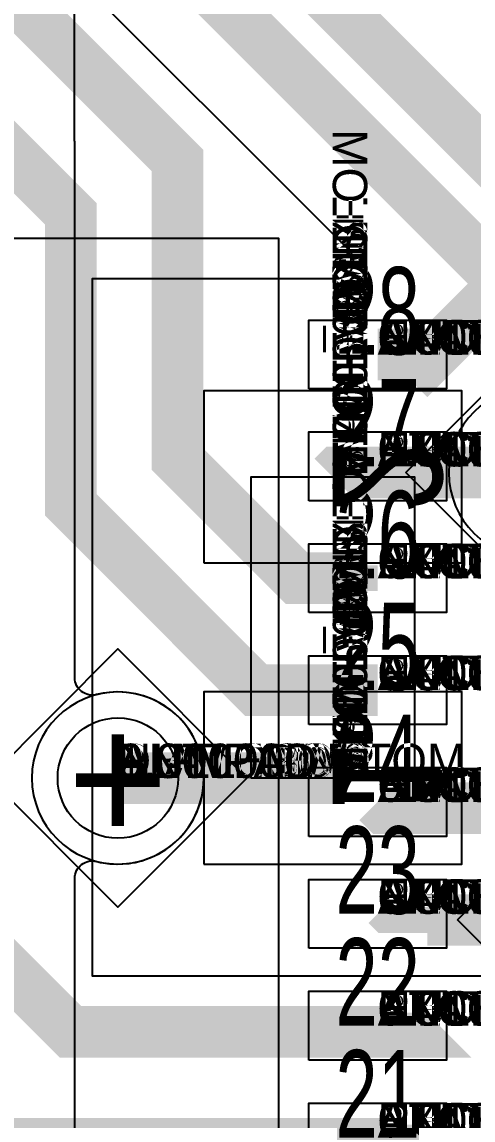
# Model space of a CAD drawing. Extents: x 0 to 323, y 0 to 320.
# Drawn here: x 25.24 to 27.87, y 23.36 to 29.74 of the extents above; entities that cross this region are included whole.
import ezdxf
from ezdxf.enums import TextEntityAlignment as Align

# ---------------------------------------------------------------- set-up
doc = ezdxf.new("R2010")
doc.units = 0
doc.header["$MEASUREMENT"] = 0
doc.layers.get('0').update_dxf_attribs({"linetype": 'CONTINUOUS'})
for name, color, linetype in [('CDN_FIGURES', 7, 'CONTINUOUS'), ('ETCH_BOTTOM', 7, 'CONTINUOUS'), ('ETCH_GND', 3, 'CONTINUOUS'), ('ETCH_INT1', 4, 'CONTINUOUS'), ('ETCH_INT2', 5, 'CONTINUOUS'), ('ETCH_PWR', 6, 'CONTINUOUS'), ('ETCH_TOP', 2, 'CONTINUOUS'), ('MANUFACTURING_NCLEGEND-1-6', 8, 'CONTINUOUS'), ('PACKAGE_GEOMETRY_ASSEMBLY_TOP', 11, 'CONTINUOUS'), ('PACKAGE_GEOMETRY_PIN_NUMBER', 9, 'CONTINUOUS')]:
    doc.layers.add(name, color=color, linetype=linetype)

# ---------------------------------------------------------------- blocks, each defined once
blk = doc.blocks.new('PAD_INFO')
for tag in ['SHAPE_TYPE', 'PAD_HEIGHT', 'PAD_LAYER', 'PAD_TYPE', 'PAD_WIDTH']:
    blk.add_attdef(tag, (0, 0), '', height=0.2)
at = {"flags": 2}
blk.add_attdef('CDN_TYPE', (0, 0), '', height=0.2, dxfattribs=at)
blk = doc.blocks.new('DRILL_INFO')
at = {"flags": 2}
blk.add_attdef('CDN_TYPE', (0, 0), '', height=0.2, dxfattribs=at)
for tag in ['FSHAPE', 'FCHAR', 'DRILL_HEIGHT', 'DIAMETER', 'PLATED', 'DRILL_WIDTH']:
    blk.add_attdef(tag, (0, 0), '', height=0.2)
blk = doc.blocks.new('VIA0700X0300')
at = {"layer": 'ETCH_BOTTOM'}
blk.add_circle((0, 0), 0.35, dxfattribs=at)
at = {"layer": 'ETCH_GND'}
blk.add_circle((0, 0), 0.35, dxfattribs=at)
at = {"layer": 'ETCH_INT1'}
blk.add_circle((0, 0), 0.35, dxfattribs=at)
at = {"layer": 'ETCH_INT2'}
blk.add_circle((0, 0), 0.35, dxfattribs=at)
at = {"layer": 'ETCH_PWR'}
blk.add_circle((0, 0), 0.35, dxfattribs=at)
at = {"layer": 'ETCH_TOP'}
blk.add_circle((0, 0), 0.35, dxfattribs=at)
ref = blk.add_blockref('PAD_INFO', (0, 0))
ref.add_attrib('PAD_LAYER', 'ETCH_TOP', (0, 0), dxfattribs={"height": 0.2})
ref.add_attrib('SHAPE_TYPE', 'NULL', (0, 0), dxfattribs={"height": 0.2})
ref.add_attrib('PAD_TYPE', 'ANTIPAD', (0, 0), dxfattribs={"height": 0.2})
ref.add_attrib('PAD_WIDTH', '0.000000', (0, 0), dxfattribs={"height": 0.2})
ref.add_attrib('PAD_HEIGHT', '0.000000', (0, 0), dxfattribs={"height": 0.2})
ref = blk.add_blockref('PAD_INFO', (0, 0))
ref.add_attrib('PAD_LAYER', 'ETCH_GND', (0, 0), dxfattribs={"height": 0.2})
ref.add_attrib('SHAPE_TYPE', 'NULL', (0, 0), dxfattribs={"height": 0.2})
ref.add_attrib('PAD_TYPE', 'ANTIPAD', (0, 0), dxfattribs={"height": 0.2})
ref.add_attrib('PAD_WIDTH', '0.000000', (0, 0), dxfattribs={"height": 0.2})
ref.add_attrib('PAD_HEIGHT', '0.000000', (0, 0), dxfattribs={"height": 0.2})
ref = blk.add_blockref('PAD_INFO', (0, 0))
ref.add_attrib('PAD_LAYER', 'ETCH_INT1', (0, 0), dxfattribs={"height": 0.2})
ref.add_attrib('SHAPE_TYPE', 'NULL', (0, 0), dxfattribs={"height": 0.2})
ref.add_attrib('PAD_TYPE', 'ANTIPAD', (0, 0), dxfattribs={"height": 0.2})
ref.add_attrib('PAD_WIDTH', '0.000000', (0, 0), dxfattribs={"height": 0.2})
ref.add_attrib('PAD_HEIGHT', '0.000000', (0, 0), dxfattribs={"height": 0.2})
ref = blk.add_blockref('PAD_INFO', (0, 0))
ref.add_attrib('PAD_LAYER', 'ETCH_INT2', (0, 0), dxfattribs={"height": 0.2})
ref.add_attrib('SHAPE_TYPE', 'NULL', (0, 0), dxfattribs={"height": 0.2})
ref.add_attrib('PAD_TYPE', 'ANTIPAD', (0, 0), dxfattribs={"height": 0.2})
ref.add_attrib('PAD_WIDTH', '0.000000', (0, 0), dxfattribs={"height": 0.2})
ref.add_attrib('PAD_HEIGHT', '0.000000', (0, 0), dxfattribs={"height": 0.2})
ref = blk.add_blockref('PAD_INFO', (0, 0))
ref.add_attrib('PAD_LAYER', 'ETCH_PWR', (0, 0), dxfattribs={"height": 0.2})
ref.add_attrib('SHAPE_TYPE', 'NULL', (0, 0), dxfattribs={"height": 0.2})
ref.add_attrib('PAD_TYPE', 'ANTIPAD', (0, 0), dxfattribs={"height": 0.2})
ref.add_attrib('PAD_WIDTH', '0.000000', (0, 0), dxfattribs={"height": 0.2})
ref.add_attrib('PAD_HEIGHT', '0.000000', (0, 0), dxfattribs={"height": 0.2})
ref = blk.add_blockref('PAD_INFO', (0, 0))
ref.add_attrib('PAD_LAYER', 'ETCH_BOTTOM', (0, 0), dxfattribs={"height": 0.2})
ref.add_attrib('SHAPE_TYPE', 'NULL', (0, 0), dxfattribs={"height": 0.2})
ref.add_attrib('PAD_TYPE', 'ANTIPAD', (0, 0), dxfattribs={"height": 0.2})
ref.add_attrib('PAD_WIDTH', '0.000000', (0, 0), dxfattribs={"height": 0.2})
ref.add_attrib('PAD_HEIGHT', '0.000000', (0, 0), dxfattribs={"height": 0.2})
ref = blk.add_blockref('PAD_INFO', (0, 0))
ref.add_attrib('PAD_LAYER', 'ETCH_TOP', (0, 0), dxfattribs={"height": 0.2})
ref.add_attrib('SHAPE_TYPE', 'NULL', (0, 0), dxfattribs={"height": 0.2})
ref.add_attrib('PAD_TYPE', 'THERMAL', (0, 0), dxfattribs={"height": 0.2})
ref.add_attrib('PAD_WIDTH', '0.000000', (0, 0), dxfattribs={"height": 0.2})
ref.add_attrib('PAD_HEIGHT', '0.000000', (0, 0), dxfattribs={"height": 0.2})
ref = blk.add_blockref('PAD_INFO', (0, 0))
ref.add_attrib('PAD_LAYER', 'ETCH_GND', (0, 0), dxfattribs={"height": 0.2})
ref.add_attrib('SHAPE_TYPE', 'NULL', (0, 0), dxfattribs={"height": 0.2})
ref.add_attrib('PAD_TYPE', 'THERMAL', (0, 0), dxfattribs={"height": 0.2})
ref.add_attrib('PAD_WIDTH', '0.000000', (0, 0), dxfattribs={"height": 0.2})
ref.add_attrib('PAD_HEIGHT', '0.000000', (0, 0), dxfattribs={"height": 0.2})
ref = blk.add_blockref('PAD_INFO', (0, 0))
ref.add_attrib('PAD_LAYER', 'ETCH_INT1', (0, 0), dxfattribs={"height": 0.2})
ref.add_attrib('SHAPE_TYPE', 'NULL', (0, 0), dxfattribs={"height": 0.2})
ref.add_attrib('PAD_TYPE', 'THERMAL', (0, 0), dxfattribs={"height": 0.2})
ref.add_attrib('PAD_WIDTH', '0.000000', (0, 0), dxfattribs={"height": 0.2})
ref.add_attrib('PAD_HEIGHT', '0.000000', (0, 0), dxfattribs={"height": 0.2})
ref = blk.add_blockref('PAD_INFO', (0, 0))
ref.add_attrib('PAD_LAYER', 'ETCH_INT2', (0, 0), dxfattribs={"height": 0.2})
ref.add_attrib('SHAPE_TYPE', 'NULL', (0, 0), dxfattribs={"height": 0.2})
ref.add_attrib('PAD_TYPE', 'THERMAL', (0, 0), dxfattribs={"height": 0.2})
ref.add_attrib('PAD_WIDTH', '0.000000', (0, 0), dxfattribs={"height": 0.2})
ref.add_attrib('PAD_HEIGHT', '0.000000', (0, 0), dxfattribs={"height": 0.2})
ref = blk.add_blockref('PAD_INFO', (0, 0))
ref.add_attrib('PAD_LAYER', 'ETCH_PWR', (0, 0), dxfattribs={"height": 0.2})
ref.add_attrib('SHAPE_TYPE', 'NULL', (0, 0), dxfattribs={"height": 0.2})
ref.add_attrib('PAD_TYPE', 'THERMAL', (0, 0), dxfattribs={"height": 0.2})
ref.add_attrib('PAD_WIDTH', '0.000000', (0, 0), dxfattribs={"height": 0.2})
ref.add_attrib('PAD_HEIGHT', '0.000000', (0, 0), dxfattribs={"height": 0.2})
ref = blk.add_blockref('PAD_INFO', (0, 0))
ref.add_attrib('PAD_LAYER', 'ETCH_BOTTOM', (0, 0), dxfattribs={"height": 0.2})
ref.add_attrib('SHAPE_TYPE', 'NULL', (0, 0), dxfattribs={"height": 0.2})
ref.add_attrib('PAD_TYPE', 'THERMAL', (0, 0), dxfattribs={"height": 0.2})
ref.add_attrib('PAD_WIDTH', '0.000000', (0, 0), dxfattribs={"height": 0.2})
ref.add_attrib('PAD_HEIGHT', '0.000000', (0, 0), dxfattribs={"height": 0.2})
ref = blk.add_blockref('PAD_INFO', (0, 0))
ref.add_attrib('PAD_LAYER', 'ETCH_TOP', (0, 0), dxfattribs={"height": 0.2})
ref.add_attrib('SHAPE_TYPE', 'CIRCLE', (0, 0), dxfattribs={"height": 0.2})
ref.add_attrib('PAD_TYPE', 'REGULAR', (0, 0), dxfattribs={"height": 0.2})
ref.add_attrib('PAD_WIDTH', '0.700000', (0, 0), dxfattribs={"height": 0.2})
ref.add_attrib('PAD_HEIGHT', '0.700000', (0, 0), dxfattribs={"height": 0.2})
ref = blk.add_blockref('PAD_INFO', (0, 0))
ref.add_attrib('PAD_LAYER', 'ETCH_GND', (0, 0), dxfattribs={"height": 0.2})
ref.add_attrib('SHAPE_TYPE', 'CIRCLE', (0, 0), dxfattribs={"height": 0.2})
ref.add_attrib('PAD_TYPE', 'REGULAR', (0, 0), dxfattribs={"height": 0.2})
ref.add_attrib('PAD_WIDTH', '0.700000', (0, 0), dxfattribs={"height": 0.2})
ref.add_attrib('PAD_HEIGHT', '0.700000', (0, 0), dxfattribs={"height": 0.2})
ref = blk.add_blockref('PAD_INFO', (0, 0))
ref.add_attrib('PAD_LAYER', 'ETCH_INT1', (0, 0), dxfattribs={"height": 0.2})
ref.add_attrib('SHAPE_TYPE', 'CIRCLE', (0, 0), dxfattribs={"height": 0.2})
ref.add_attrib('PAD_TYPE', 'REGULAR', (0, 0), dxfattribs={"height": 0.2})
ref.add_attrib('PAD_WIDTH', '0.700000', (0, 0), dxfattribs={"height": 0.2})
ref.add_attrib('PAD_HEIGHT', '0.700000', (0, 0), dxfattribs={"height": 0.2})
ref = blk.add_blockref('PAD_INFO', (0, 0))
ref.add_attrib('PAD_LAYER', 'ETCH_INT2', (0, 0), dxfattribs={"height": 0.2})
ref.add_attrib('SHAPE_TYPE', 'CIRCLE', (0, 0), dxfattribs={"height": 0.2})
ref.add_attrib('PAD_TYPE', 'REGULAR', (0, 0), dxfattribs={"height": 0.2})
ref.add_attrib('PAD_WIDTH', '0.700000', (0, 0), dxfattribs={"height": 0.2})
ref.add_attrib('PAD_HEIGHT', '0.700000', (0, 0), dxfattribs={"height": 0.2})
ref = blk.add_blockref('PAD_INFO', (0, 0))
ref.add_attrib('PAD_LAYER', 'ETCH_PWR', (0, 0), dxfattribs={"height": 0.2})
ref.add_attrib('SHAPE_TYPE', 'CIRCLE', (0, 0), dxfattribs={"height": 0.2})
ref.add_attrib('PAD_TYPE', 'REGULAR', (0, 0), dxfattribs={"height": 0.2})
ref.add_attrib('PAD_WIDTH', '0.700000', (0, 0), dxfattribs={"height": 0.2})
ref.add_attrib('PAD_HEIGHT', '0.700000', (0, 0), dxfattribs={"height": 0.2})
ref = blk.add_blockref('PAD_INFO', (0, 0))
ref.add_attrib('PAD_LAYER', 'ETCH_BOTTOM', (0, 0), dxfattribs={"height": 0.2})
ref.add_attrib('SHAPE_TYPE', 'CIRCLE', (0, 0), dxfattribs={"height": 0.2})
ref.add_attrib('PAD_TYPE', 'REGULAR', (0, 0), dxfattribs={"height": 0.2})
ref.add_attrib('PAD_WIDTH', '0.700000', (0, 0), dxfattribs={"height": 0.2})
ref.add_attrib('PAD_HEIGHT', '0.700000', (0, 0), dxfattribs={"height": 0.2})
ref = blk.add_blockref('DRILL_INFO', (0, 0))
ref.add_attrib('DIAMETER', '0.300000', (0, 0), dxfattribs={"height": 0.2})
ref.add_attrib('PLATED', 'PLATED', (0, 0), dxfattribs={"height": 0.2})
ref.add_attrib('FSHAPE', 'DIAMOND', (0, 0), dxfattribs={"height": 0.2})
ref.add_attrib('FCHAR', '+', (0, 0), dxfattribs={"height": 0.2})
ref.add_attrib('DRILL_WIDTH', '1.500000', (0, 0), dxfattribs={"height": 0.2})
ref.add_attrib('DRILL_HEIGHT', '1.500000', (0, 0), dxfattribs={"height": 0.2})
for tag in ['CDN_TYPE', 'PIN']:
    blk.add_attdef(tag, (0, 0), '', height=0.2)
at = {"flags": 2}
for tag in ['PSTKNAME', 'BBV']:
    blk.add_attdef(tag, (0, 0), '', height=0.2, dxfattribs=at)
blk = doc.blocks.new('FIGURE_DIAMOND')
at = {"layer": 'CDN_FIGURES'}
blk.add_lwpolyline([(-0.5, 0), (0, 0.5), (0.5, 0), (0, -0.5)], close=True, dxfattribs=at)
blk = doc.blocks.new('RC0800X0400TS')
at = {"layer": 'ETCH_TOP'}
blk.add_lwpolyline([(-0.4, -0.2), (-0.4, 0.2), (0.4, 0.2), (0.4, -0.2)], close=True, dxfattribs=at)
ref = blk.add_blockref('PAD_INFO', (0, 0))
ref.add_attrib('PAD_LAYER', 'ETCH_TOP', (0, 0), dxfattribs={"height": 0.2})
ref.add_attrib('SHAPE_TYPE', 'NULL', (0, 0), dxfattribs={"height": 0.2})
ref.add_attrib('PAD_TYPE', 'ANTIPAD', (0, 0), dxfattribs={"height": 0.2})
ref.add_attrib('PAD_WIDTH', '0.000000', (0, 0), dxfattribs={"height": 0.2})
ref.add_attrib('PAD_HEIGHT', '0.000000', (0, 0), dxfattribs={"height": 0.2})
ref = blk.add_blockref('PAD_INFO', (0, 0))
ref.add_attrib('PAD_LAYER', 'ETCH_GND', (0, 0), dxfattribs={"height": 0.2})
ref.add_attrib('SHAPE_TYPE', 'NULL', (0, 0), dxfattribs={"height": 0.2})
ref.add_attrib('PAD_TYPE', 'ANTIPAD', (0, 0), dxfattribs={"height": 0.2})
ref.add_attrib('PAD_WIDTH', '0.000000', (0, 0), dxfattribs={"height": 0.2})
ref.add_attrib('PAD_HEIGHT', '0.000000', (0, 0), dxfattribs={"height": 0.2})
ref = blk.add_blockref('PAD_INFO', (0, 0))
ref.add_attrib('PAD_LAYER', 'ETCH_INT1', (0, 0), dxfattribs={"height": 0.2})
ref.add_attrib('SHAPE_TYPE', 'NULL', (0, 0), dxfattribs={"height": 0.2})
ref.add_attrib('PAD_TYPE', 'ANTIPAD', (0, 0), dxfattribs={"height": 0.2})
ref.add_attrib('PAD_WIDTH', '0.000000', (0, 0), dxfattribs={"height": 0.2})
ref.add_attrib('PAD_HEIGHT', '0.000000', (0, 0), dxfattribs={"height": 0.2})
ref = blk.add_blockref('PAD_INFO', (0, 0))
ref.add_attrib('PAD_LAYER', 'ETCH_INT2', (0, 0), dxfattribs={"height": 0.2})
ref.add_attrib('SHAPE_TYPE', 'NULL', (0, 0), dxfattribs={"height": 0.2})
ref.add_attrib('PAD_TYPE', 'ANTIPAD', (0, 0), dxfattribs={"height": 0.2})
ref.add_attrib('PAD_WIDTH', '0.000000', (0, 0), dxfattribs={"height": 0.2})
ref.add_attrib('PAD_HEIGHT', '0.000000', (0, 0), dxfattribs={"height": 0.2})
ref = blk.add_blockref('PAD_INFO', (0, 0))
ref.add_attrib('PAD_LAYER', 'ETCH_PWR', (0, 0), dxfattribs={"height": 0.2})
ref.add_attrib('SHAPE_TYPE', 'NULL', (0, 0), dxfattribs={"height": 0.2})
ref.add_attrib('PAD_TYPE', 'ANTIPAD', (0, 0), dxfattribs={"height": 0.2})
ref.add_attrib('PAD_WIDTH', '0.000000', (0, 0), dxfattribs={"height": 0.2})
ref.add_attrib('PAD_HEIGHT', '0.000000', (0, 0), dxfattribs={"height": 0.2})
ref = blk.add_blockref('PAD_INFO', (0, 0))
ref.add_attrib('PAD_LAYER', 'ETCH_BOTTOM', (0, 0), dxfattribs={"height": 0.2})
ref.add_attrib('SHAPE_TYPE', 'NULL', (0, 0), dxfattribs={"height": 0.2})
ref.add_attrib('PAD_TYPE', 'ANTIPAD', (0, 0), dxfattribs={"height": 0.2})
ref.add_attrib('PAD_WIDTH', '0.000000', (0, 0), dxfattribs={"height": 0.2})
ref.add_attrib('PAD_HEIGHT', '0.000000', (0, 0), dxfattribs={"height": 0.2})
ref = blk.add_blockref('PAD_INFO', (0, 0))
ref.add_attrib('PAD_LAYER', 'ETCH_TOP', (0, 0), dxfattribs={"height": 0.2})
ref.add_attrib('SHAPE_TYPE', 'NULL', (0, 0), dxfattribs={"height": 0.2})
ref.add_attrib('PAD_TYPE', 'THERMAL', (0, 0), dxfattribs={"height": 0.2})
ref.add_attrib('PAD_WIDTH', '0.000000', (0, 0), dxfattribs={"height": 0.2})
ref.add_attrib('PAD_HEIGHT', '0.000000', (0, 0), dxfattribs={"height": 0.2})
ref = blk.add_blockref('PAD_INFO', (0, 0))
ref.add_attrib('PAD_LAYER', 'ETCH_GND', (0, 0), dxfattribs={"height": 0.2})
ref.add_attrib('SHAPE_TYPE', 'NULL', (0, 0), dxfattribs={"height": 0.2})
ref.add_attrib('PAD_TYPE', 'THERMAL', (0, 0), dxfattribs={"height": 0.2})
ref.add_attrib('PAD_WIDTH', '0.000000', (0, 0), dxfattribs={"height": 0.2})
ref.add_attrib('PAD_HEIGHT', '0.000000', (0, 0), dxfattribs={"height": 0.2})
ref = blk.add_blockref('PAD_INFO', (0, 0))
ref.add_attrib('PAD_LAYER', 'ETCH_INT1', (0, 0), dxfattribs={"height": 0.2})
ref.add_attrib('SHAPE_TYPE', 'NULL', (0, 0), dxfattribs={"height": 0.2})
ref.add_attrib('PAD_TYPE', 'THERMAL', (0, 0), dxfattribs={"height": 0.2})
ref.add_attrib('PAD_WIDTH', '0.000000', (0, 0), dxfattribs={"height": 0.2})
ref.add_attrib('PAD_HEIGHT', '0.000000', (0, 0), dxfattribs={"height": 0.2})
ref = blk.add_blockref('PAD_INFO', (0, 0))
ref.add_attrib('PAD_LAYER', 'ETCH_INT2', (0, 0), dxfattribs={"height": 0.2})
ref.add_attrib('SHAPE_TYPE', 'NULL', (0, 0), dxfattribs={"height": 0.2})
ref.add_attrib('PAD_TYPE', 'THERMAL', (0, 0), dxfattribs={"height": 0.2})
ref.add_attrib('PAD_WIDTH', '0.000000', (0, 0), dxfattribs={"height": 0.2})
ref.add_attrib('PAD_HEIGHT', '0.000000', (0, 0), dxfattribs={"height": 0.2})
ref = blk.add_blockref('PAD_INFO', (0, 0))
ref.add_attrib('PAD_LAYER', 'ETCH_PWR', (0, 0), dxfattribs={"height": 0.2})
ref.add_attrib('SHAPE_TYPE', 'NULL', (0, 0), dxfattribs={"height": 0.2})
ref.add_attrib('PAD_TYPE', 'THERMAL', (0, 0), dxfattribs={"height": 0.2})
ref.add_attrib('PAD_WIDTH', '0.000000', (0, 0), dxfattribs={"height": 0.2})
ref.add_attrib('PAD_HEIGHT', '0.000000', (0, 0), dxfattribs={"height": 0.2})
ref = blk.add_blockref('PAD_INFO', (0, 0))
ref.add_attrib('PAD_LAYER', 'ETCH_BOTTOM', (0, 0), dxfattribs={"height": 0.2})
ref.add_attrib('SHAPE_TYPE', 'NULL', (0, 0), dxfattribs={"height": 0.2})
ref.add_attrib('PAD_TYPE', 'THERMAL', (0, 0), dxfattribs={"height": 0.2})
ref.add_attrib('PAD_WIDTH', '0.000000', (0, 0), dxfattribs={"height": 0.2})
ref.add_attrib('PAD_HEIGHT', '0.000000', (0, 0), dxfattribs={"height": 0.2})
ref = blk.add_blockref('PAD_INFO', (0, 0))
ref.add_attrib('PAD_LAYER', 'ETCH_TOP', (0, 0), dxfattribs={"height": 0.2})
ref.add_attrib('SHAPE_TYPE', 'RECTANGLE', (0, 0), dxfattribs={"height": 0.2})
ref.add_attrib('PAD_TYPE', 'REGULAR', (0, 0), dxfattribs={"height": 0.2})
ref.add_attrib('PAD_WIDTH', '0.800000', (0, 0), dxfattribs={"height": 0.2})
ref.add_attrib('PAD_HEIGHT', '0.400000', (0, 0), dxfattribs={"height": 0.2})
ref = blk.add_blockref('PAD_INFO', (0, 0))
ref.add_attrib('PAD_LAYER', 'ETCH_GND', (0, 0), dxfattribs={"height": 0.2})
ref.add_attrib('SHAPE_TYPE', 'NULL', (0, 0), dxfattribs={"height": 0.2})
ref.add_attrib('PAD_TYPE', 'REGULAR', (0, 0), dxfattribs={"height": 0.2})
ref.add_attrib('PAD_WIDTH', '0.000000', (0, 0), dxfattribs={"height": 0.2})
ref.add_attrib('PAD_HEIGHT', '0.000000', (0, 0), dxfattribs={"height": 0.2})
ref = blk.add_blockref('PAD_INFO', (0, 0))
ref.add_attrib('PAD_LAYER', 'ETCH_INT1', (0, 0), dxfattribs={"height": 0.2})
ref.add_attrib('SHAPE_TYPE', 'NULL', (0, 0), dxfattribs={"height": 0.2})
ref.add_attrib('PAD_TYPE', 'REGULAR', (0, 0), dxfattribs={"height": 0.2})
ref.add_attrib('PAD_WIDTH', '0.000000', (0, 0), dxfattribs={"height": 0.2})
ref.add_attrib('PAD_HEIGHT', '0.000000', (0, 0), dxfattribs={"height": 0.2})
ref = blk.add_blockref('PAD_INFO', (0, 0))
ref.add_attrib('PAD_LAYER', 'ETCH_INT2', (0, 0), dxfattribs={"height": 0.2})
ref.add_attrib('SHAPE_TYPE', 'NULL', (0, 0), dxfattribs={"height": 0.2})
ref.add_attrib('PAD_TYPE', 'REGULAR', (0, 0), dxfattribs={"height": 0.2})
ref.add_attrib('PAD_WIDTH', '0.000000', (0, 0), dxfattribs={"height": 0.2})
ref.add_attrib('PAD_HEIGHT', '0.000000', (0, 0), dxfattribs={"height": 0.2})
ref = blk.add_blockref('PAD_INFO', (0, 0))
ref.add_attrib('PAD_LAYER', 'ETCH_PWR', (0, 0), dxfattribs={"height": 0.2})
ref.add_attrib('SHAPE_TYPE', 'NULL', (0, 0), dxfattribs={"height": 0.2})
ref.add_attrib('PAD_TYPE', 'REGULAR', (0, 0), dxfattribs={"height": 0.2})
ref.add_attrib('PAD_WIDTH', '0.000000', (0, 0), dxfattribs={"height": 0.2})
ref.add_attrib('PAD_HEIGHT', '0.000000', (0, 0), dxfattribs={"height": 0.2})
ref = blk.add_blockref('PAD_INFO', (0, 0))
ref.add_attrib('PAD_LAYER', 'ETCH_BOTTOM', (0, 0), dxfattribs={"height": 0.2})
ref.add_attrib('SHAPE_TYPE', 'NULL', (0, 0), dxfattribs={"height": 0.2})
ref.add_attrib('PAD_TYPE', 'REGULAR', (0, 0), dxfattribs={"height": 0.2})
ref.add_attrib('PAD_WIDTH', '0.000000', (0, 0), dxfattribs={"height": 0.2})
ref.add_attrib('PAD_HEIGHT', '0.000000', (0, 0), dxfattribs={"height": 0.2})
ref = blk.add_blockref('DRILL_INFO', (0, 0))
ref.add_attrib('DIAMETER', '0.000000', (0, 0), dxfattribs={"height": 0.2})
ref.add_attrib('PLATED', 'PLATED', (0, 0), dxfattribs={"height": 0.2})
ref.add_attrib('FSHAPE', 'NULL', (0, 0), dxfattribs={"height": 0.2})
ref.add_attrib('DRILL_WIDTH', '0.000000', (0, 0), dxfattribs={"height": 0.2})
ref.add_attrib('DRILL_HEIGHT', '0.000000', (0, 0), dxfattribs={"height": 0.2})
for tag in ['CDN_TYPE', 'PIN']:
    blk.add_attdef(tag, (0, 0), '', height=0.2)
at = {"flags": 2}
for tag in ['PSTKNAME', 'BBV']:
    blk.add_attdef(tag, (0, 0), '', height=0.2, dxfattribs=at)
blk = doc.blocks.new('TSSOP28_2')
at = {"layer": 'PACKAGE_GEOMETRY_ASSEMBLY_TOP'}
blk.add_lwpolyline([(-2.25, -4.9), (2.25, -4.9), (2.25, 4.9), (-2.25, 4.9)], close=True, dxfattribs=at)
at = {"layer": 'ETCH_TOP'}
ref = blk.add_blockref('RC0800X0400TS', (2.825, 4.225), dxfattribs=at)
ref.add_attrib('CDN_TYPE', 'PIN', (0, 0), dxfattribs={"height": 0.2})
ref.add_attrib('PIN', '28', (0, 0), dxfattribs={"height": 0.2})
ref = blk.add_blockref('RC0800X0400TS', (2.825, 3.575), dxfattribs=at)
ref.add_attrib('CDN_TYPE', 'PIN', (0, 0), dxfattribs={"height": 0.2})
ref.add_attrib('PIN', '27', (0, 0), dxfattribs={"height": 0.2})
ref = blk.add_blockref('RC0800X0400TS', (2.825, 2.925), dxfattribs=at)
ref.add_attrib('CDN_TYPE', 'PIN', (0, 0), dxfattribs={"height": 0.2})
ref.add_attrib('PIN', '26', (0, 0), dxfattribs={"height": 0.2})
ref = blk.add_blockref('RC0800X0400TS', (2.825, 2.275), dxfattribs=at)
ref.add_attrib('CDN_TYPE', 'PIN', (0, 0), dxfattribs={"height": 0.2})
ref.add_attrib('PIN', '25', (0, 0), dxfattribs={"height": 0.2})
ref = blk.add_blockref('RC0800X0400TS', (2.825, 1.625), dxfattribs=at)
ref.add_attrib('CDN_TYPE', 'PIN', (0, 0), dxfattribs={"height": 0.2})
ref.add_attrib('PIN', '24', (0, 0), dxfattribs={"height": 0.2})
ref = blk.add_blockref('RC0800X0400TS', (2.825, 0.975), dxfattribs=at)
ref.add_attrib('CDN_TYPE', 'PIN', (0, 0), dxfattribs={"height": 0.2})
ref.add_attrib('PIN', '23', (0, 0), dxfattribs={"height": 0.2})
ref = blk.add_blockref('RC0800X0400TS', (2.825, 0.325), dxfattribs=at)
ref.add_attrib('CDN_TYPE', 'PIN', (0, 0), dxfattribs={"height": 0.2})
ref.add_attrib('PIN', '22', (0, 0), dxfattribs={"height": 0.2})
ref = blk.add_blockref('RC0800X0400TS', (2.825, -0.325), dxfattribs=at)
ref.add_attrib('CDN_TYPE', 'PIN', (0, 0), dxfattribs={"height": 0.2})
ref.add_attrib('PIN', '21', (0, 0), dxfattribs={"height": 0.2})
ref = blk.add_blockref('RC0800X0400TS', (2.825, -0.975), dxfattribs=at)
ref.add_attrib('CDN_TYPE', 'PIN', (0, 0), dxfattribs={"height": 0.2})
ref.add_attrib('PIN', '20', (0, 0), dxfattribs={"height": 0.2})
ref = blk.add_blockref('RC0800X0400TS', (2.825, -1.625), dxfattribs=at)
ref.add_attrib('CDN_TYPE', 'PIN', (0, 0), dxfattribs={"height": 0.2})
ref.add_attrib('PIN', '19', (0, 0), dxfattribs={"height": 0.2})
ref = blk.add_blockref('RC0800X0400TS', (2.825, -2.275), dxfattribs=at)
ref.add_attrib('CDN_TYPE', 'PIN', (0, 0), dxfattribs={"height": 0.2})
ref.add_attrib('PIN', '18', (0, 0), dxfattribs={"height": 0.2})
ref = blk.add_blockref('RC0800X0400TS', (2.825, -3.575), dxfattribs=at)
ref.add_attrib('CDN_TYPE', 'PIN', (0, 0), dxfattribs={"height": 0.2})
ref.add_attrib('PIN', '16', (0, 0), dxfattribs={"height": 0.2})
ref = blk.add_blockref('RC0800X0400TS', (2.825, -2.925), dxfattribs=at)
ref.add_attrib('CDN_TYPE', 'PIN', (0, 0), dxfattribs={"height": 0.2})
ref.add_attrib('PIN', '17', (0, 0), dxfattribs={"height": 0.2})
ref = blk.add_blockref('RC0800X0400TS', (2.825, -4.225), dxfattribs=at)
ref.add_attrib('CDN_TYPE', 'PIN', (0, 0), dxfattribs={"height": 0.2})
ref.add_attrib('PIN', '15', (0, 0), dxfattribs={"height": 0.2})
at = {"flags": 2}
for tag in ['SYMBOL_TYPE', 'CDN_TYPE', 'REFDES']:
    blk.add_attdef(tag, (0, 0), '', height=0.2, dxfattribs=at)
blk = doc.blocks.new('RC1000X1500TS')
at = {"layer": 'ETCH_TOP'}
blk.add_lwpolyline([(-0.5, -0.75), (-0.5, 0.75), (0.5, 0.75), (0.5, -0.75)], close=True, dxfattribs=at)
ref = blk.add_blockref('PAD_INFO', (0, 0))
ref.add_attrib('PAD_LAYER', 'ETCH_TOP', (0, 0), dxfattribs={"height": 0.2})
ref.add_attrib('SHAPE_TYPE', 'NULL', (0, 0), dxfattribs={"height": 0.2})
ref.add_attrib('PAD_TYPE', 'ANTIPAD', (0, 0), dxfattribs={"height": 0.2})
ref.add_attrib('PAD_WIDTH', '0.000000', (0, 0), dxfattribs={"height": 0.2})
ref.add_attrib('PAD_HEIGHT', '0.000000', (0, 0), dxfattribs={"height": 0.2})
ref = blk.add_blockref('PAD_INFO', (0, 0))
ref.add_attrib('PAD_LAYER', 'ETCH_GND', (0, 0), dxfattribs={"height": 0.2})
ref.add_attrib('SHAPE_TYPE', 'NULL', (0, 0), dxfattribs={"height": 0.2})
ref.add_attrib('PAD_TYPE', 'ANTIPAD', (0, 0), dxfattribs={"height": 0.2})
ref.add_attrib('PAD_WIDTH', '0.000000', (0, 0), dxfattribs={"height": 0.2})
ref.add_attrib('PAD_HEIGHT', '0.000000', (0, 0), dxfattribs={"height": 0.2})
ref = blk.add_blockref('PAD_INFO', (0, 0))
ref.add_attrib('PAD_LAYER', 'ETCH_INT1', (0, 0), dxfattribs={"height": 0.2})
ref.add_attrib('SHAPE_TYPE', 'NULL', (0, 0), dxfattribs={"height": 0.2})
ref.add_attrib('PAD_TYPE', 'ANTIPAD', (0, 0), dxfattribs={"height": 0.2})
ref.add_attrib('PAD_WIDTH', '0.000000', (0, 0), dxfattribs={"height": 0.2})
ref.add_attrib('PAD_HEIGHT', '0.000000', (0, 0), dxfattribs={"height": 0.2})
ref = blk.add_blockref('PAD_INFO', (0, 0))
ref.add_attrib('PAD_LAYER', 'ETCH_INT2', (0, 0), dxfattribs={"height": 0.2})
ref.add_attrib('SHAPE_TYPE', 'NULL', (0, 0), dxfattribs={"height": 0.2})
ref.add_attrib('PAD_TYPE', 'ANTIPAD', (0, 0), dxfattribs={"height": 0.2})
ref.add_attrib('PAD_WIDTH', '0.000000', (0, 0), dxfattribs={"height": 0.2})
ref.add_attrib('PAD_HEIGHT', '0.000000', (0, 0), dxfattribs={"height": 0.2})
ref = blk.add_blockref('PAD_INFO', (0, 0))
ref.add_attrib('PAD_LAYER', 'ETCH_PWR', (0, 0), dxfattribs={"height": 0.2})
ref.add_attrib('SHAPE_TYPE', 'NULL', (0, 0), dxfattribs={"height": 0.2})
ref.add_attrib('PAD_TYPE', 'ANTIPAD', (0, 0), dxfattribs={"height": 0.2})
ref.add_attrib('PAD_WIDTH', '0.000000', (0, 0), dxfattribs={"height": 0.2})
ref.add_attrib('PAD_HEIGHT', '0.000000', (0, 0), dxfattribs={"height": 0.2})
ref = blk.add_blockref('PAD_INFO', (0, 0))
ref.add_attrib('PAD_LAYER', 'ETCH_BOTTOM', (0, 0), dxfattribs={"height": 0.2})
ref.add_attrib('SHAPE_TYPE', 'NULL', (0, 0), dxfattribs={"height": 0.2})
ref.add_attrib('PAD_TYPE', 'ANTIPAD', (0, 0), dxfattribs={"height": 0.2})
ref.add_attrib('PAD_WIDTH', '0.000000', (0, 0), dxfattribs={"height": 0.2})
ref.add_attrib('PAD_HEIGHT', '0.000000', (0, 0), dxfattribs={"height": 0.2})
ref = blk.add_blockref('PAD_INFO', (0, 0))
ref.add_attrib('PAD_LAYER', 'ETCH_TOP', (0, 0), dxfattribs={"height": 0.2})
ref.add_attrib('SHAPE_TYPE', 'NULL', (0, 0), dxfattribs={"height": 0.2})
ref.add_attrib('PAD_TYPE', 'THERMAL', (0, 0), dxfattribs={"height": 0.2})
ref.add_attrib('PAD_WIDTH', '0.000000', (0, 0), dxfattribs={"height": 0.2})
ref.add_attrib('PAD_HEIGHT', '0.000000', (0, 0), dxfattribs={"height": 0.2})
ref = blk.add_blockref('PAD_INFO', (0, 0))
ref.add_attrib('PAD_LAYER', 'ETCH_GND', (0, 0), dxfattribs={"height": 0.2})
ref.add_attrib('SHAPE_TYPE', 'NULL', (0, 0), dxfattribs={"height": 0.2})
ref.add_attrib('PAD_TYPE', 'THERMAL', (0, 0), dxfattribs={"height": 0.2})
ref.add_attrib('PAD_WIDTH', '0.000000', (0, 0), dxfattribs={"height": 0.2})
ref.add_attrib('PAD_HEIGHT', '0.000000', (0, 0), dxfattribs={"height": 0.2})
ref = blk.add_blockref('PAD_INFO', (0, 0))
ref.add_attrib('PAD_LAYER', 'ETCH_INT1', (0, 0), dxfattribs={"height": 0.2})
ref.add_attrib('SHAPE_TYPE', 'NULL', (0, 0), dxfattribs={"height": 0.2})
ref.add_attrib('PAD_TYPE', 'THERMAL', (0, 0), dxfattribs={"height": 0.2})
ref.add_attrib('PAD_WIDTH', '0.000000', (0, 0), dxfattribs={"height": 0.2})
ref.add_attrib('PAD_HEIGHT', '0.000000', (0, 0), dxfattribs={"height": 0.2})
ref = blk.add_blockref('PAD_INFO', (0, 0))
ref.add_attrib('PAD_LAYER', 'ETCH_INT2', (0, 0), dxfattribs={"height": 0.2})
ref.add_attrib('SHAPE_TYPE', 'NULL', (0, 0), dxfattribs={"height": 0.2})
ref.add_attrib('PAD_TYPE', 'THERMAL', (0, 0), dxfattribs={"height": 0.2})
ref.add_attrib('PAD_WIDTH', '0.000000', (0, 0), dxfattribs={"height": 0.2})
ref.add_attrib('PAD_HEIGHT', '0.000000', (0, 0), dxfattribs={"height": 0.2})
ref = blk.add_blockref('PAD_INFO', (0, 0))
ref.add_attrib('PAD_LAYER', 'ETCH_PWR', (0, 0), dxfattribs={"height": 0.2})
ref.add_attrib('SHAPE_TYPE', 'NULL', (0, 0), dxfattribs={"height": 0.2})
ref.add_attrib('PAD_TYPE', 'THERMAL', (0, 0), dxfattribs={"height": 0.2})
ref.add_attrib('PAD_WIDTH', '0.000000', (0, 0), dxfattribs={"height": 0.2})
ref.add_attrib('PAD_HEIGHT', '0.000000', (0, 0), dxfattribs={"height": 0.2})
ref = blk.add_blockref('PAD_INFO', (0, 0))
ref.add_attrib('PAD_LAYER', 'ETCH_BOTTOM', (0, 0), dxfattribs={"height": 0.2})
ref.add_attrib('SHAPE_TYPE', 'NULL', (0, 0), dxfattribs={"height": 0.2})
ref.add_attrib('PAD_TYPE', 'THERMAL', (0, 0), dxfattribs={"height": 0.2})
ref.add_attrib('PAD_WIDTH', '0.000000', (0, 0), dxfattribs={"height": 0.2})
ref.add_attrib('PAD_HEIGHT', '0.000000', (0, 0), dxfattribs={"height": 0.2})
ref = blk.add_blockref('PAD_INFO', (0, 0))
ref.add_attrib('PAD_LAYER', 'ETCH_GND', (0, 0), dxfattribs={"height": 0.2})
ref.add_attrib('SHAPE_TYPE', 'NULL', (0, 0), dxfattribs={"height": 0.2})
ref.add_attrib('PAD_TYPE', 'REGULAR', (0, 0), dxfattribs={"height": 0.2})
ref.add_attrib('PAD_WIDTH', '0.000000', (0, 0), dxfattribs={"height": 0.2})
ref.add_attrib('PAD_HEIGHT', '0.000000', (0, 0), dxfattribs={"height": 0.2})
ref = blk.add_blockref('PAD_INFO', (0, 0))
ref.add_attrib('PAD_LAYER', 'ETCH_INT1', (0, 0), dxfattribs={"height": 0.2})
ref.add_attrib('SHAPE_TYPE', 'NULL', (0, 0), dxfattribs={"height": 0.2})
ref.add_attrib('PAD_TYPE', 'REGULAR', (0, 0), dxfattribs={"height": 0.2})
ref.add_attrib('PAD_WIDTH', '0.000000', (0, 0), dxfattribs={"height": 0.2})
ref.add_attrib('PAD_HEIGHT', '0.000000', (0, 0), dxfattribs={"height": 0.2})
ref = blk.add_blockref('PAD_INFO', (0, 0))
ref.add_attrib('PAD_LAYER', 'ETCH_INT2', (0, 0), dxfattribs={"height": 0.2})
ref.add_attrib('SHAPE_TYPE', 'NULL', (0, 0), dxfattribs={"height": 0.2})
ref.add_attrib('PAD_TYPE', 'REGULAR', (0, 0), dxfattribs={"height": 0.2})
ref.add_attrib('PAD_WIDTH', '0.000000', (0, 0), dxfattribs={"height": 0.2})
ref.add_attrib('PAD_HEIGHT', '0.000000', (0, 0), dxfattribs={"height": 0.2})
ref = blk.add_blockref('PAD_INFO', (0, 0))
ref.add_attrib('PAD_LAYER', 'ETCH_PWR', (0, 0), dxfattribs={"height": 0.2})
ref.add_attrib('SHAPE_TYPE', 'NULL', (0, 0), dxfattribs={"height": 0.2})
ref.add_attrib('PAD_TYPE', 'REGULAR', (0, 0), dxfattribs={"height": 0.2})
ref.add_attrib('PAD_WIDTH', '0.000000', (0, 0), dxfattribs={"height": 0.2})
ref.add_attrib('PAD_HEIGHT', '0.000000', (0, 0), dxfattribs={"height": 0.2})
ref = blk.add_blockref('PAD_INFO', (0, 0))
ref.add_attrib('PAD_LAYER', 'ETCH_BOTTOM', (0, 0), dxfattribs={"height": 0.2})
ref.add_attrib('SHAPE_TYPE', 'NULL', (0, 0), dxfattribs={"height": 0.2})
ref.add_attrib('PAD_TYPE', 'REGULAR', (0, 0), dxfattribs={"height": 0.2})
ref.add_attrib('PAD_WIDTH', '0.000000', (0, 0), dxfattribs={"height": 0.2})
ref.add_attrib('PAD_HEIGHT', '0.000000', (0, 0), dxfattribs={"height": 0.2})
ref = blk.add_blockref('DRILL_INFO', (0, 0))
ref.add_attrib('DIAMETER', '0.000000', (0, 0), dxfattribs={"height": 0.2})
ref.add_attrib('PLATED', 'PLATED', (0, 0), dxfattribs={"height": 0.2})
ref.add_attrib('FSHAPE', 'NULL', (0, 0), dxfattribs={"height": 0.2})
ref.add_attrib('DRILL_WIDTH', '0.000000', (0, 0), dxfattribs={"height": 0.2})
ref.add_attrib('DRILL_HEIGHT', '0.000000', (0, 0), dxfattribs={"height": 0.2})
ref = blk.add_blockref('PAD_INFO', (0, 0))
ref.add_attrib('PAD_LAYER', 'ETCH_TOP', (0, 0), dxfattribs={"height": 0.2})
ref.add_attrib('SHAPE_TYPE', 'RECTANGLE', (0, 0), dxfattribs={"height": 0.2})
ref.add_attrib('PAD_TYPE', 'REGULAR', (0, 0), dxfattribs={"height": 0.2})
ref.add_attrib('PAD_WIDTH', '1.000000', (0, 0), dxfattribs={"height": 0.2})
ref.add_attrib('PAD_HEIGHT', '1.500000', (0, 0), dxfattribs={"height": 0.2})
for tag in ['CDN_TYPE', 'PIN']:
    blk.add_attdef(tag, (0, 0), '', height=0.2)
at = {"flags": 2}
for tag in ['PSTKNAME', 'BBV']:
    blk.add_attdef(tag, (0, 0), '', height=0.2, dxfattribs=at)
blk = doc.blocks.new('F56')
at = {"layer": 'PACKAGE_GEOMETRY_ASSEMBLY_TOP'}
blk.add_lwpolyline([(0, -0.475), (1.75, -0.475), (1.75, 0.475), (0, 0.475)], close=True, dxfattribs=at)
at = {"layer": 'ETCH_TOP'}
ref = blk.add_blockref('RC1000X1500TS', (0, 0), dxfattribs=at)
ref.add_attrib('CDN_TYPE', 'PIN', (0, 0), dxfattribs={"height": 0.2})
ref.add_attrib('PIN', '1', (0, 0), dxfattribs={"height": 0.2})
ref = blk.add_blockref('RC1000X1500TS', (1.75, 0), dxfattribs=at)
ref.add_attrib('CDN_TYPE', 'PIN', (0, 0), dxfattribs={"height": 0.2})
ref.add_attrib('PIN', '2', (0, 0), dxfattribs={"height": 0.2})
at = {"flags": 2}
for tag in ['SYMBOL_TYPE', 'CDN_TYPE', 'REFDES']:
    blk.add_attdef(tag, (0, 0), '', height=0.2, dxfattribs=at)

msp = doc.modelspace()

# ---------------------------------------------------------------- linework, layer by layer
at = {"layer": 'ETCH_BOTTOM'}
for points, format in [([(29.625, 25.175, 0.3, 0.3, 0), (29.625, 27.2807, 0.3, 0.3, 0), (23.7307, 33.175, 0.3, 0.3, 0), (14.505, 33.175, 0.3, 0.3, 0), (14.5, 33.18, 0.3, 0.3, 0)], "xyseb"), ([(14.5, 30.64, 0.3, 0.3, 0), (25.6293, 30.64, 0.3, 0.3, 0), (28.875, 27.3943, 0.3, 0.3, 0), (28.875, 26.325, 0.3, 0.3, 0), (28.525, 25.975, 0.3, 0.3, 0), (28.525, 24.525, 0.3, 0.3, 0)], "xyseb"), ([(20.352, 30.1399), (25.4222, 30.1399), (27.1389, 28.4232, -0.668179), (27.0672, 28.2501), (25.6499, 28.2501), (25.6499, 24.1999), (28.0199, 24.1999), (28.0351, 24.1785, 0.331244), (28.7162, 23.9562, -0.512706), (28.8499, 23.8601), (28.8499, 21.2496), (28.8071, 21.2429, 2.045501), (29.4975, 20.5945), (29.4992, 20.6127), (30.0864, 21.1999), (31.3249, 21.1999), (31.3249, 14.5239)], "xyb"), ([(28.225, 27.125, 0.3, 0.3, 0), (27.075, 27.125, 0.3, 0.3, 0), (27.05, 27.1, 0.3, 0.3, 0)], "xyseb"), ([(27.05, 25.35, 0.3, 0.3, 0), (25.8, 25.35, 0.3, 0.3, 0)], "xyseb")]:
    msp.add_lwpolyline(points, format=format, dxfattribs=at)
at = {"layer": 'ETCH_GND'}
msp.add_lwpolyline([(28.7251, 27.125, 1), (27.7249, 27.125, 1)], format="xyb", close=True, dxfattribs=at)
at = {"layer": 'ETCH_INT1'}
msp.add_lwpolyline([(25.55, 14.2), (25.55, 24.7671, -0.489483), (25.6765, 24.8654, 1.286813), (25.6765, 25.8346, -0.489483), (25.55, 25.9329), (25.55, 29.05), (25.547, 29.053), (25.547, 32.918), (34.296, 32.918), (34.964, 32.25), (34.964, 25.565), (35.342, 25.187), (35.342, 17.688), (35.633, 17.397)], format="xyb", dxfattribs=at)
at = {"layer": 'ETCH_INT2'}
msp.add_lwpolyline([(28.7251, 27.125, 1), (27.7249, 27.125, 1)], format="xyb", close=True, dxfattribs=at)
at = {"layer": 'ETCH_PWR'}
for points in [[(28.225, 27.6251, 1), (28.225, 26.6249, 1)], [(25.8, 25.8501, 1), (25.8, 24.8499, 1)]]:
    msp.add_lwpolyline(points, format="xyb", close=True, dxfattribs=at)
at = {"layer": 'ETCH_TOP'}
for points in [[(27.311, 26.511, 0.15, 0.15, 0), (27.233, 26.511, 0.3, 0.3, 0), (26.839, 26.511, 0.3, 0.3, 0), (26.147, 27.203, 0.3, 0.3, 0), (26.147, 28.938, 0.3, 0.3, 0), (22.765, 32.32, 0.3, 0.3, 0), (20.44, 32.32, 0.3, 0.3, 0), (14.5, 38.26, 0.3, 0.3, 0)], [(27.311, 25.861, 0.3, 0.3, 0), (26.6026, 25.861, 0.3, 0.3, 0), (25.527, 26.9366, 0.3, 0.3, 0), (25.527, 28.628, 0.3, 0.3, 0), (22.515, 31.64, 0.3, 0.3, 0), (18.58, 31.64, 0.3, 0.3, 0), (14.5, 35.72, 0.3, 0.3, 0)], [(14.5, 28.1, 0.3, 0.3, 0), (17.209, 30.809, 0.3, 0.3, 0), (22.377, 30.809, 0.3, 0.3, 0), (25, 28.186, 0.3, 0.3, 0), (25, 24.4, 0.3, 0.3, 0), (25.525, 23.875, 0.3, 0.3, 0), (27.6, 23.875, 0.15, 0.15, 0), (27.564, 23.911, 0.15, 0.15, 0), (27.311, 23.911, 0.15, 0.15, 0)], [(14.5, 25.56, 0.3, 0.3, 0), (18.509, 29.569, 0.3, 0.3, 0), (22.686, 29.569, 0.3, 0.3, 0), (24.3, 27.955, 0.3, 0.3, 0), (24.3, 23.95, 0.3, 0.3, 0), (25.025, 23.225, 0.3, 0.3, 0), (27.6, 23.225, 0.15, 0.15, 0), (27.564, 23.261, 0.15, 0.15, 0), (27.311, 23.261, 0.15, 0.15, 0)], [(27.311, 27.811, 0.3, 0.3, 0), (27.564, 27.811, 0.3, 0.3, 0), (27.6, 27.775, 0.3, 0.3, 0), (28.275, 28.45, 0.3, 0.3, 0), (31.05, 28.45, 0.3, 0.3, 0), (31.8, 27.7, 0.3, 0.3, 0)], [(28.225, 27.125, 0.3, 0.3, 0), (27.347, 27.125, 0.3, 0.3, 0), (27.311, 27.161, 0.3, 0.3, 0)], [(29.625, 25.175, 0.3, 0.3, 0), (27.347, 25.175, 0.3, 0.3, 0), (27.311, 25.211, 0.3, 0.3, 0)], [(27.311, 24.561, 0.15, 0.15, 0), (27.347, 24.525, 0.15, 0.15, 0), (27.6, 24.525, 0.3, 0.3, 0), (28.525, 24.525, 0.3, 0.3, 0)]]:
    msp.add_lwpolyline(points, format="xyseb", dxfattribs=at)

# ---------------------------------------------------------------- block references
at = {"xscale": -1, "rotation": 270}
msp.add_blockref('F56', (27.05, 25.35), dxfattribs=at)
msp.add_blockref('TSSOP28_2', (24.486, 23.586))
at = {"layer": 'ETCH_TOP'}
msp.add_blockref('VIA0700X0300', (25.8, 25.35), dxfattribs=at)
at = {"layer": 'MANUFACTURING_NCLEGEND-1-6', "xscale": 1.5, "yscale": 1.5}
for p in [(28.225, 27.125), (25.8, 25.35), (28.525, 24.525)]:
    msp.add_blockref('FIGURE_DIAMOND', p, dxfattribs=at)

# ---------------------------------------------------------------- texts
at = {"layer": 'MANUFACTURING_NCLEGEND-1-6'}
msp.add_text('+', height=0.75, dxfattribs=at).set_placement((25.8, 25.35), align=Align.MIDDLE_CENTER)
at = {"layer": 'PACKAGE_GEOMETRY_PIN_NUMBER', "width": 0.649606}
for s, p in [('28', (27.311, 27.811)), ('27', (27.311, 27.161)), ('26', (27.311, 26.511)), ('25', (27.311, 25.861)), ('24', (27.311, 25.211)), ('23', (27.311, 24.561)), ('22', (27.311, 23.911)), ('21', (27.311, 23.261))]:
    msp.add_text(s, height=0.508, dxfattribs=at).set_placement(p, align=Align.CENTER)
at = {"layer": 'PACKAGE_GEOMETRY_PIN_NUMBER', "text_generation_flag": 2, "width": 0.88}
for s, p in [('2', (27.05, 27.1)), ('1', (27.05, 25.35))]:
    msp.add_text(s, height=0.635, rotation=270, dxfattribs=at).set_placement(p, align=Align.CENTER)

doc.saveas('drawing.dxf')
